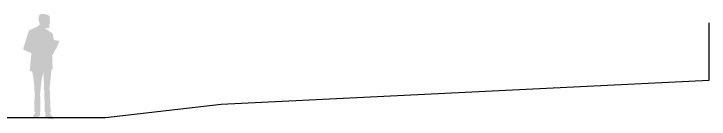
# Model space of a CAD drawing. Header units: millimetres. Extents: x 589 to 1175, y -455 to -172.
# Drawn here: x 1039.59 to 1051.72, y -361.02 to -359.18 of the extents above; entities that cross this region are included whole.
import ezdxf

# ---------------------------------------------------------------- set-up
doc = ezdxf.new("R2010")
doc.units = ezdxf.units.MM
for name, color, linetype in [('pohled', 4, 'Continuous'), ('stafaz', 252, 'Continuous'), ('ZDIVO', 1, 'Continuous')]:
    doc.layers.add(name, color=color, linetype=linetype)

msp = doc.modelspace()

# ---------------------------------------------------------------- hatches: boundary and pattern name
at = {"layer": 'stafaz'}
msp.add_hatch(color=256, dxfattribs=at).paths.add_polyline_path([(1040.392588725081, -359.6554669174909), (1040.290042881834, -359.634491401567), (1040.273837886911, -359.5395005022717), (1040.268786995537, -359.525304483417), (1040.261116377344, -359.516267303572), (1040.236517480774, -359.5005348147048), (1040.19950684871, -359.4769950721705), (1040.141520120954, -359.4373096745464), (1040.145337423988, -359.4296304068172), (1040.204933941674, -359.4308165351264), (1040.216312069406, -359.4210564149732), (1040.211218794122, -359.3877979836914), (1040.201086440789, -359.3846315462022), (1040.212316149311, -359.3802868080445), (1040.214719489818, -359.3643524927163), (1040.223332576155, -359.3581655243912), (1040.2261044508, -359.3549326507625), (1040.225482192986, -359.3465482328425), (1040.217662187763, -359.3160656291564), (1040.224568624613, -359.3105410753203), (1040.217053977184, -359.2828328556831), (1040.21834626642, -359.2454746802869), (1040.218852820416, -359.2537479498903), (1040.225102181362, -359.2485162228611), (1040.227737390968, -359.2384777852411), (1040.205821536762, -359.2150888061441), (1040.177674543613, -359.1978389626082), (1040.157752093951, -359.1946079348425), (1040.131311508768, -359.1832243582564), (1040.10942027793, -359.1836639641303), (1040.07848001703, -359.1855334767876, 0.4256343983278967), (1040.028882351424, -359.2302161114338), (1040.027687544, -359.2667780266142), (1040.026242645472, -359.2965366555532), (1040.041459096615, -359.3423006419798), (1040.045186242132, -359.3696859730587), (1039.989318254362, -359.4129059190589), (1039.953059280018, -359.4267967784826), (1039.930209175313, -359.4359929689849), (1039.886816208985, -359.456268038119), (1039.863997992802, -359.467052193542), (1039.854337200323, -359.4775721299018), (1039.759315176021, -359.7763064154541), (1039.756442186994, -359.791455859319), (1039.757150999332, -359.8041504677664), (1039.887832845206, -359.8629069385431), (1039.900154336449, -359.8676730079403), (1039.867993199706, -360.184382154406), (1039.911330552711, -360.1859309972695), (1039.93220208279, -360.2867645565809), (1039.947522937729, -360.4168359989401), (1039.954297654453, -360.539476448389), (1039.953942011775, -360.6573807975187), (1039.947410357637, -360.7898200888809), (1039.947895145792, -360.8930696979221), (1039.975241755111, -360.8874143092732), (1039.958647412716, -360.9142999491854), (1039.933300147841, -360.9573608845292), (1039.930007159343, -360.9685472493182), (1039.93256449354, -360.9772332236768), (1039.952062849693, -360.9819479013101), (1039.98503111329, -360.979356832742), (1040.025396665001, -360.9721918160373), (1040.035794496179, -360.9588202837602), (1040.03876681288, -360.9655689039853), (1040.055564336547, -360.95445176507), (1040.050641431096, -360.9240267077001), (1040.046253306003, -360.8863287155697), (1040.057298450252, -360.8825892879447), (1040.052624133199, -360.7289288563205), (1040.051785341186, -360.5684965654991), (1040.065389949494, -360.4322841417177), (1040.074355075518, -360.3475676135993), (1040.110024872499, -360.200137010939), (1040.120766522902, -360.483255663695), (1040.125407105584, -360.6126338060755), (1040.131821996861, -360.77386189565), (1040.131393927629, -360.8938101917262), (1040.148957207399, -360.8982233129207), (1040.137337697255, -360.9524692286566), (1040.142246474736, -360.97654014855), (1040.163779666836, -360.9808735484719), (1040.182133757967, -361.0020646165092), (1040.214511220372, -361.0152579931926), (1040.255807419587, -361.014882596224), (1040.290662926802, -361.0102111366975), (1040.28601790693, -360.9936240594441), (1040.235196136722, -360.9377952548991), (1040.219304146148, -360.8979453681874), (1040.237542965351, -360.8964443896682), (1040.229301004479, -360.7798474102535), (1040.221616021696, -360.5384202584007), (1040.21501631904, -360.5036034729462), (1040.24941373274, -360.1464614055773), (1040.267154026032, -360.1529169237872), (1040.271198281468, -360.1369825723274), (1040.261992400187, -359.9949872650157), (1040.268905911812, -359.9832743079403), (1040.261032514657, -359.907633249542), (1040.260365109885, -359.896477597528), (1040.272177100642, -359.8964160704042), (1040.323461708203, -359.7937932313968), (1040.32941510774, -359.7918002657614), (1040.337034896363, -359.7885981111683), (1040.337864878809, -359.7782712693113), (1040.339666308628, -359.7781498910287), (1040.346535313426, -359.7712696320339), (1040.345269575949, -359.7680308594833), (1040.338276810033, -359.7641475368644), (1040.348463078054, -359.7437643499231), (1040.354910078877, -359.7450923412169), (1040.364784315476, -359.7395978795183), (1040.36866134271, -359.721706671038), (1040.359125657443, -359.7224280422077)])

# ---------------------------------------------------------------- linework, layer by layer
at = {"layer": 'pohled'}
msp.add_line((1051.718099192141, -360.338883177819), (1051.718099192141, -359.338883177819), dxfattribs=at)
at = {"layer": 'ZDIVO'}
for p, q in [((1043.207274399912, -360.7582571530883), (1051.718099192141, -360.338883177819)), ((1041.189250553582, -360.9888831778189), (1043.207274399912, -360.7582571530882)), ((1039.068099192141, -360.9888831778189), (1041.189250553582, -360.9888831778189))]:
    msp.add_line(p, q, dxfattribs=at)

doc.saveas('drawing.dxf')
